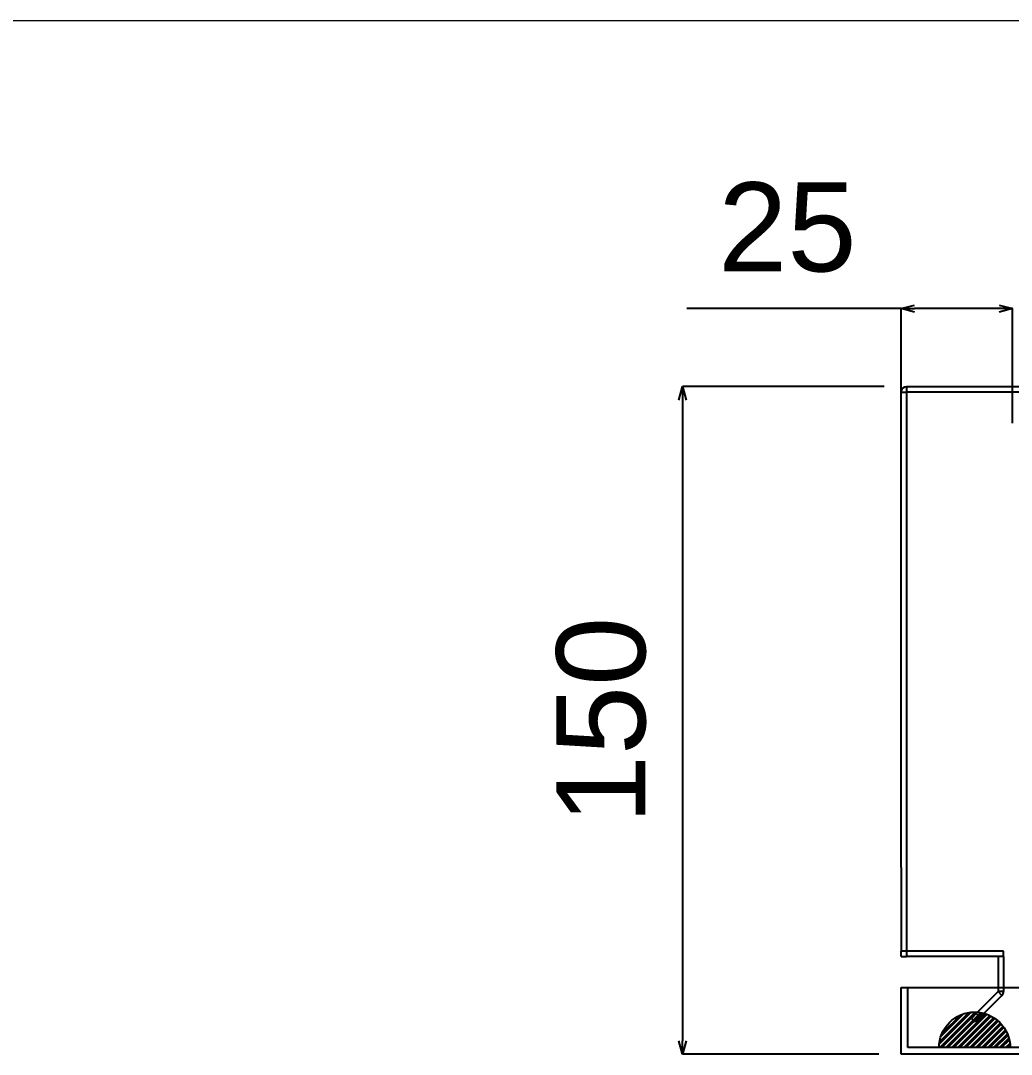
# Model space of a CAD drawing. Header units: millimetres. Extents: x 9663 to 12189, y 5163 to 6956.
# Drawn here: x 10288.8 to 10511.4, y 6688.9 to 6921.2 of the extents above; entities that cross this region are included whole.
import ezdxf
from ezdxf.lldxf.tags import DXFTag

# ---------------------------------------------------------------- set-up
doc = ezdxf.new("R2010")
doc.units = ezdxf.units.MM
doc.layers.add('FRAME070', color=5, linetype='Continuous')
doc.styles.get("Standard").update_dxf_attribs({"font": 'arial.ttf'})
tags = doc.linetypes.add('CENTER', pattern=[50.8, 31.75, -6.35, 6.35, -6.35]).pattern_tags.tags
tags[10:11] = [DXFTag(74, 4), DXFTag(75, 0), DXFTag(340, '0'), DXFTag(46, 1.0), DXFTag(50, 0.0), DXFTag(44, 0.0), DXFTag(45, 0.0)]
tags[8:9] = [DXFTag(74, 4), DXFTag(75, 0), DXFTag(340, '0'), DXFTag(46, 1.0), DXFTag(50, 0.0), DXFTag(44, 0.0), DXFTag(45, 0.0)]
tags[6:7] = [DXFTag(74, 4), DXFTag(75, 0), DXFTag(340, '0'), DXFTag(46, 1.0), DXFTag(50, 0.0), DXFTag(44, 0.0), DXFTag(45, 0.0)]
tags[4:5] = [DXFTag(74, 4), DXFTag(75, 0), DXFTag(340, '0'), DXFTag(46, 1.0), DXFTag(50, 0.0), DXFTag(44, 0.0), DXFTag(45, 0.0)]
doc.dimstyles.new('pong', dxfattribs={"dimtxt": 20, "dimasz": 3, "dimexe": 0, "dimexo": 5, "dimgap": 8, "dimtad": 2, "dimdsep": 46, "dimtxsty": 'Standard', "dimblk": 'OPEN30', "dimcen": 2.5, "dimclrd": 1, "dimclre": 4, "dimclrt": 4, "dimadec": 0, "dimazin": 2, "dimtfac": 1, "dimtmove": 0, "dimatfit": 3, "dimldrblk": 'OPEN30', "dimfxl": 0, "dimtolj": 2, "dimarcsym": 0})

# ---------------------------------------------------------------- blocks, each defined once
blk = doc.blocks.new('_Open30')
at = {"color": 0, "linetype": 'ByBlock', "lineweight": -2}
for p, q in [((-1, 0.268), (0, 0)), ((0, 0), (-1, -0.268)), ((0, 0), (-1, 0))]:
    blk.add_line(p, q, dxfattribs=at)
blk = doc.blocks.new('*D3318')
at = {"color": 4, "linetype": 'CENTER', "lineweight": -2}
for p, q in [((10482.82, 6838.94), (10437.48, 6838.94)), ((10481.62, 6688.94), (10437.48, 6688.94))]:
    blk.add_line(p, q, dxfattribs=at)
at = {"color": 1, "lineweight": -2}
blk.add_line((10437.48, 6835.94), (10437.48, 6691.94), dxfattribs=at)
at = {"layer": 'DEFPOINTS', "color": 0}
for p in [(10487.82, 6838.94), (10437.48, 6688.94), (10486.62, 6688.94)]:
    blk.add_point(p, dxfattribs=at)
at = {"color": 1, "lineweight": -2, "xscale": 3, "yscale": 3, "zscale": 3}
for p, rotation in [((10437.48, 6838.94), 90), ((10437.48, 6688.94), 270)]:
    blk.add_blockref('_Open30', p, dxfattribs=dict(at, rotation=rotation))
at = {"color": 4, "insert": (10419.27, 6763.94), "char_height": 20, "attachment_point": 5, "rotation": 90}
blk.add_mtext('\\A2;150', dxfattribs=at)
blk = doc.blocks.new('*D3320')
at = {"color": 1, "lineweight": -2}
for p, q in [((10486.62, 6856.48), (10438.48, 6856.48)), ((10508.62, 6856.48), (10489.62, 6856.48))]:
    blk.add_line(p, q, dxfattribs=at)
at = {"color": 4, "linetype": 'CENTER', "lineweight": -2}
for p, q in [((10486.62, 6830.74), (10486.62, 6856.48)), ((10511.62, 6830.74), (10511.62, 6856.48))]:
    blk.add_line(p, q, dxfattribs=at)
at = {"layer": 'DEFPOINTS', "color": 0}
for p in [(10486.62, 6856.48), (10486.62, 6825.74), (10511.62, 6825.74)]:
    blk.add_point(p, dxfattribs=at)
at = {"color": 1, "lineweight": -2, "xscale": 3, "yscale": 3, "zscale": 3, "rotation": 180}
blk.add_blockref('_Open30', (10486.62, 6856.48), dxfattribs=at)
at = {"color": 1, "lineweight": -2, "xscale": 3, "yscale": 3, "zscale": 3}
blk.add_blockref('_Open30', (10511.62, 6856.48), dxfattribs=at)
at = {"color": 4, "insert": (10461.05, 6874.69), "char_height": 20, "attachment_point": 5}
blk.add_mtext('\\A2;25', dxfattribs=at)

msp = doc.modelspace()

# ---------------------------------------------------------------- hatches: boundary and pattern name
h = msp.add_hatch()
h.set_pattern_fill('ANSI32', color=3, scale=0.1)
h.set_pattern_definition([(45, (7295.7124, -736.1327), (-0.67351921, 0.67351921), []), (45, (7296.1614, -736.1327), (-0.67351921, 0.67351921), [])])
edge = h.paths.add_edge_path()
edge.add_line((10511.118, 6690.438), (10495.118, 6690.438))
edge.add_arc((10503.118, 6690.438), 8, 0, 180, ccw=False)

# ---------------------------------------------------------------- linework, layer by layer
at = {"color": 7, "linetype": 'Continuous', "lineweight": 25}
for p, q in [((10486.618, 6837.738), (10487.818, 6837.738)), ((10486.618, 6730.938), (10486.618, 6837.738)), ((10487.818, 6838.938), (10487.818, 6837.738)), ((10785.418, 6838.938), (10487.818, 6838.938)), ((10487.818, 6837.738), (10487.818, 6730.938)), ((10785.418, 6837.738), (10487.818, 6837.738)), ((10486.618, 6730.938), (10486.618, 6712.138)), ((10487.818, 6730.938), (10487.818, 6712.138)), ((10486.618, 6710.938), (10486.618, 6712.138)), ((10509.618, 6712.138), (10486.618, 6712.138)), ((10487.818, 6712.138), (10487.818, 6710.938)), ((10509.618, 6710.938), (10509.618, 6712.138)), ((10486.618, 6710.938), (10487.818, 6710.938)), ((10509.618, 6710.938), (10487.818, 6710.938)), ((10508.418, 6710.938), (10508.418, 6703.035)), ((10509.618, 6710.938), (10509.618, 6703.035)), ((10508.418, 6703.035), (10503.496, 6698.114)), ((10509.266, 6702.187), (10504.345, 6697.265)), ((10509.266, 6702.187), (10508.418, 6703.035)), ((10509.618, 6703.035), (10508.418, 6703.035)), ((10503.496, 6698.114), (10502.405, 6697.023)), ((10504.345, 6697.265), (10503.496, 6698.114)), ((10503.254, 6696.174), (10502.405, 6697.023)), ((10504.345, 6697.265), (10503.254, 6696.174))]:
    msp.add_line(p, q, dxfattribs=at)
at = {"color": 2}
for p, q in [((10486.618, 6688.938), (10486.618, 6703.938)), ((10486.618, 6703.938), (10786.618, 6703.938)), ((10488.118, 6690.438), (10488.118, 6703.938)), ((10488.118, 6703.938), (10785.118, 6703.938)), ((10786.618, 6688.938), (10486.618, 6688.938)), ((10785.118, 6690.438), (10488.118, 6690.438))]:
    msp.add_line(p, q, dxfattribs=at)
at = {"color": 3}
msp.add_lwpolyline([(10511.118, 6690.438), (10495.118, 6690.438, -1)], format="xyb", close=True, dxfattribs=at)
at = {"color": 7, "linetype": 'Continuous', "lineweight": 25}
for centre, start, end in [((10487.818, 6837.738), 90, 180), ((10508.418, 6703.035), 315, 0)]:
    msp.add_arc(centre, 1.2, start, end, dxfattribs=at)
at = {"layer": 'FRAME070', "lineweight": 9}
msp.add_line((12152.079, 6921.164), (9695.191, 6921.164), dxfattribs=at)
msp.add_line((12152.079, 6921.164), (9695.191, 6921.164), dxfattribs=at)

# ---------------------------------------------------------------- dimensions: what is measured, and where the dimension line sits
at = {"color": 2}
dim = msp.add_linear_dim(base=(10486.618, 6856.478), p1=(10511.618, 6825.738), p2=(10486.618, 6825.738), dimstyle='pong', dxfattribs=at)
dim.commit()
dim.dimension.update_dxf_attribs({"geometry": '*D3320', "text_midpoint": (10461.047, 6874.689)})
dim = msp.add_linear_dim(base=(10437.477, 6688.938), p1=(10487.818, 6838.938), p2=(10486.618, 6688.938), angle=90, dimstyle='pong', dxfattribs=at)
dim.commit()
dim.dimension.update_dxf_attribs({"geometry": '*D3318', "text_midpoint": (10419.266, 6763.938)})

doc.saveas('drawing.dxf')
